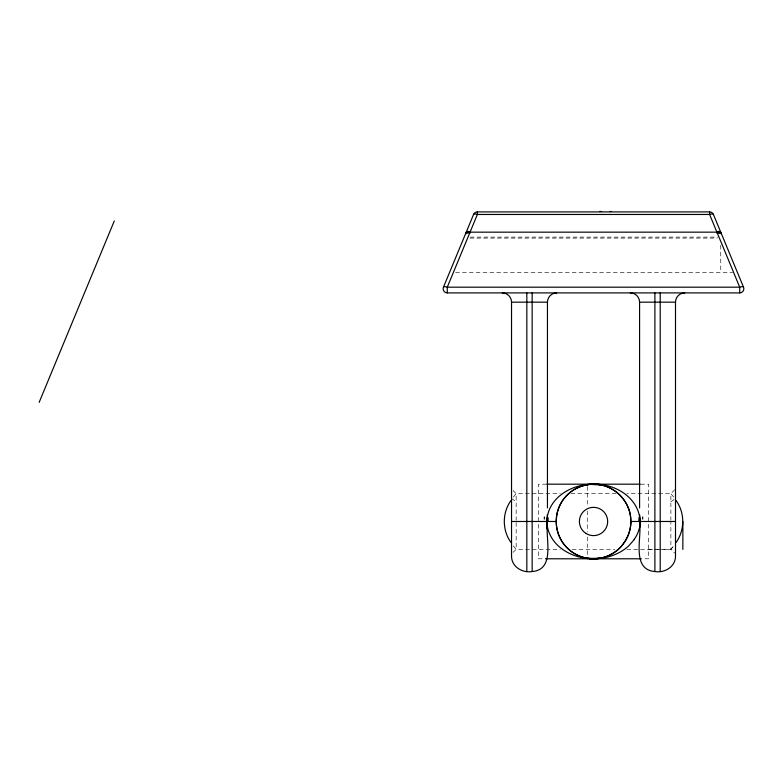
<?xml version="1.0" encoding="UTF-8"?>
<svg xmlns="http://www.w3.org/2000/svg" width="783" height="783" viewBox="0 0 783 783"><rect width="100%" height="100%" fill="white"/><g stroke="black" fill="none" stroke-linecap="round" stroke-linejoin="round"><path stroke-width="0.59" stroke-dasharray="3.92 2.94" d="M513.354 497.117L516.163 493.672L560.207 493.613M674.731 489.757L670.874 493.613L626.831 493.613M513.08 552.377L516.163 549.363L560.207 549.363M670.874 501.776L675.504 498.497M470.289 237.112L717.923 237.112M469.878 238.081L717.111 238.081M455.569 272.65L732.643 272.65M546.319 484.178L538.41 484.178L538.41 558.788L545.594 558.788M640.719 484.178L648.637 484.178L648.637 558.788L642.011 558.788M570.983 493.672L616.055 493.672M572.207 549.363L614.841 549.363M626.831 549.363L670.874 549.363L674.731 553.131M648.637 549.343L655.655 549.353M656.829 549.353L670.874 549.363L673.683 545.878L670.874 549.363L670.874 521.498M511.534 498.497L516.163 501.776M513.08 490.53L516.163 493.613L516.163 520.274M673.683 497.117L670.874 493.672L670.874 520.274M513.354 545.878L516.163 549.363L516.163 521.498M720.751 245.255L720.751 272.65M587.27 486.527L587.27 505.984M587.27 510.966L587.27 531.99M587.27 536.981L587.27 557.271"/><path stroke-width="1.17" d="M639.799 524.336L639.799 524.855C641.267 539.595 631.901 569.613 654.891 571.541C664.63 573.195 675.465 566.853 675.504 556.243M594.503 558.778C585.224 559.013 575.887 555.705 568.938 549.529A58.568 36.615 -90 0 1 566.54 547.239C553.101 533.81 552.837 510.066 565.962 496.334A57.56 35.989 90 0 1 568.938 493.437C592.359 472.756 638.967 488.749 640.093 521.478A35.548 0.509 90 0 1 640.044 526.939M547.337 514.597L547.278 516.995A22.384 17.471 90 0 0 546.945 521.478C546.906 531.491 552.211 540.975 559.845 547.239A58.568 45.708 90 0 0 562.83 549.529C580.722 561.891 606.316 561.891 624.208 549.529A56.533 44.122 -90 0 0 628.622 545.996L634.308 539.487M676.12 500.601C685.008 512.875 684.89 530.14 676.12 542.394M39.15 402.364L114.298 220.933M443.452 287.185L473.568 214.464A4.13 4.13 0 0 1 477.385 211.909L709.604 211.909A4.13 4.13 0 0 1 713.421 214.464L743.537 287.185A4.13 4.13 0 0 1 739.72 292.901L447.269 292.901A4.13 4.13 0 0 1 443.452 287.185A4.13 1.478 22.5 0 1 447.269 287.185L739.72 287.185A4.13 1.478 -22.5 0 1 743.537 287.185M626.194 539.487L621.643 545.986A56.533 35.343 90 0 1 618.1 549.519C611.993 554.951 604.036 558.191 595.883 558.71M510.917 500.601C502.109 512.875 502.109 530.12 510.917 542.394M601.383 557.946L589.511 558.631M603.331 557.946L595.129 558.749M588.699 484.491C610.143 481.036 631.529 499.72 630.824 521.478A37.31 37.31 0 0 1 574.869 553.787A37.31 37.31 0 0 1 574.869 489.169A37.31 37.31 0 0 1 630.824 521.478L675.504 521.478M603.527 485.049C589.579 482.631 574.526 485.254 562.83 493.437A57.56 44.925 -90 0 0 559.121 496.334C551.878 502.569 546.896 511.798 546.955 521.478A22.306 17.412 -90 0 0 547.239 525.667C545.986 540.25 554.814 569.721 532.156 571.541C522.418 573.195 511.573 566.853 511.534 556.243M589.511 484.325L601.54 485.049M595.52 558.749L585.498 557.907M599.739 211.459L601.579 211.459M610.192 211.459L611.298 211.459M502.275 292.901A9.259 9.259 0 0 1 511.534 302.16L547.454 302.16A9.259 9.259 0 0 1 556.713 292.901M630.325 292.901A9.259 9.259 0 0 1 639.584 302.16L675.504 302.16A9.259 9.259 0 0 1 684.763 292.901M546.788 484.178L640.249 484.178M511.534 521.478L556.214 521.478M545.594 558.788L641.443 558.788M639.721 515.038L639.76 516.976A22.218 17.343 90 0 1 640.093 521.478A23.059 17.999 -90 0 1 639.799 525.628M547.239 525.148L547.239 525.667M739.72 292.901L739.72 287.185L709.604 214.464L709.604 211.919M682.864 521.498L682.864 549.363M675.504 302.16L675.504 556.224M660.206 292.901L660.206 571.512M654.891 292.901L654.891 571.512M639.584 302.16L639.584 507.952M587.27 484.178L587.27 485.029M587.27 557.936L587.27 558.788M547.454 302.16L547.454 507.952M532.156 292.901L532.156 571.512M526.832 292.901L526.832 571.512M511.534 302.16L511.534 556.224M477.385 211.919L477.385 214.464L447.269 287.185L447.269 292.901M466.061 233.598A4.336 1.282 4.9 0 1 467.255 233.275M468.743 233.177A4.336 1.282 4.9 0 1 469.976 233.226M465.562 233.5A4.502 1.723 0 0 1 470.054 232.169L716.934 232.159A4.502 1.723 0 0 1 721.427 233.5M717.013 233.226A4.336 1.282 -4.9 0 1 720.928 233.598M473.568 214.464A4.13 1.478 22.5 0 1 477.385 214.464L709.604 214.464A4.13 1.478 -22.5 0 1 713.421 214.464M465.914 233.559A4.336 2.603 29.1 0 1 470.094 231.739M716.895 231.739A4.336 2.603 -29.1 0 1 721.074 233.559M642.696 519.07A36.879 1.351 89 0 1 642.667 516.986M544.371 516.986A36.879 1.351 -89 0 1 544.342 519.07M640.337 521.498A27.924 21.787 -90 0 1 634.171 539.311M638.918 517.7A34.892 4.326 89.8 0 1 638.957 521.468M548.09 521.468A35.157 4.355 -89.8 0 1 548.129 517.72M546.896 528.731A35.049 0.685 -90 0 1 546.886 521.39M631.029 521.498A27.924 17.461 90 0 1 626.087 539.311M585.87 533.36A14.143 14.143 0 0 0 607.657 522.173A14.143 14.143 0 0 0 587.074 508.901A14.143 14.143 0 0 0 585.87 533.36"/></g></svg>
